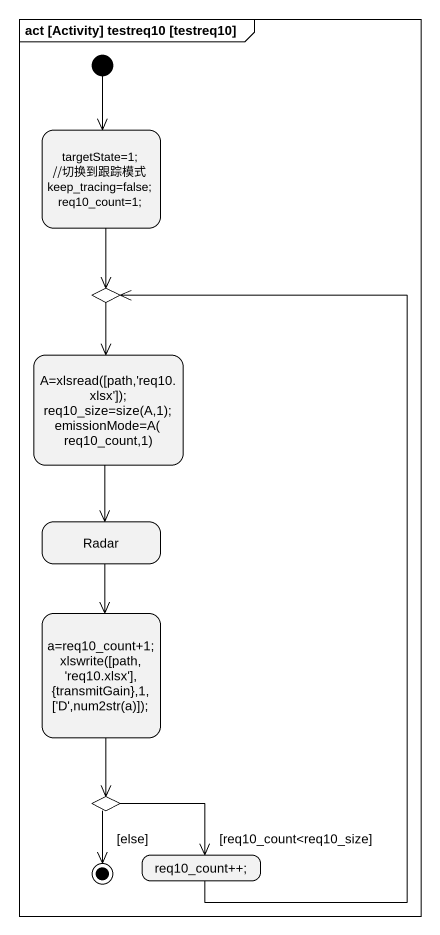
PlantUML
@startuml
mainframe act [Activity] testreq10 [testreq10]
hide empty description
state "targetState=1; //切换到跟踪模式 keep_tracing=false; req10_count=1;" as targetState_1_切换到跟踪模式_keep
state choice1 <<choice>>
state "A=xlsread([path,'req10.xlsx']); req10_size=size(A,1); emissionMode=A(req10_count,1)" as A_xlsread_path_req10_xlsx
state Radar
state "a=req10_count+1; xlswrite([path,'req10.xlsx'],{transmitGain},1,['D',num2str(a)]);" as a_req10_count_1_xlswrite
state choice2 <<choice>>
state "req10_count++;" as req10_count
[*] --> targetState_1_切换到跟踪模式_keep
targetState_1_切换到跟踪模式_keep --> choice1
choice1 --> A_xlsread_path_req10_xlsx
A_xlsread_path_req10_xlsx --> Radar
Radar --> a_req10_count_1_xlswrite
a_req10_count_1_xlswrite --> choice2
choice2 --> req10_count : [req10_count<req10_size]
req10_count -up-> choice1
choice2 --> [*] : [else]
@enduml
